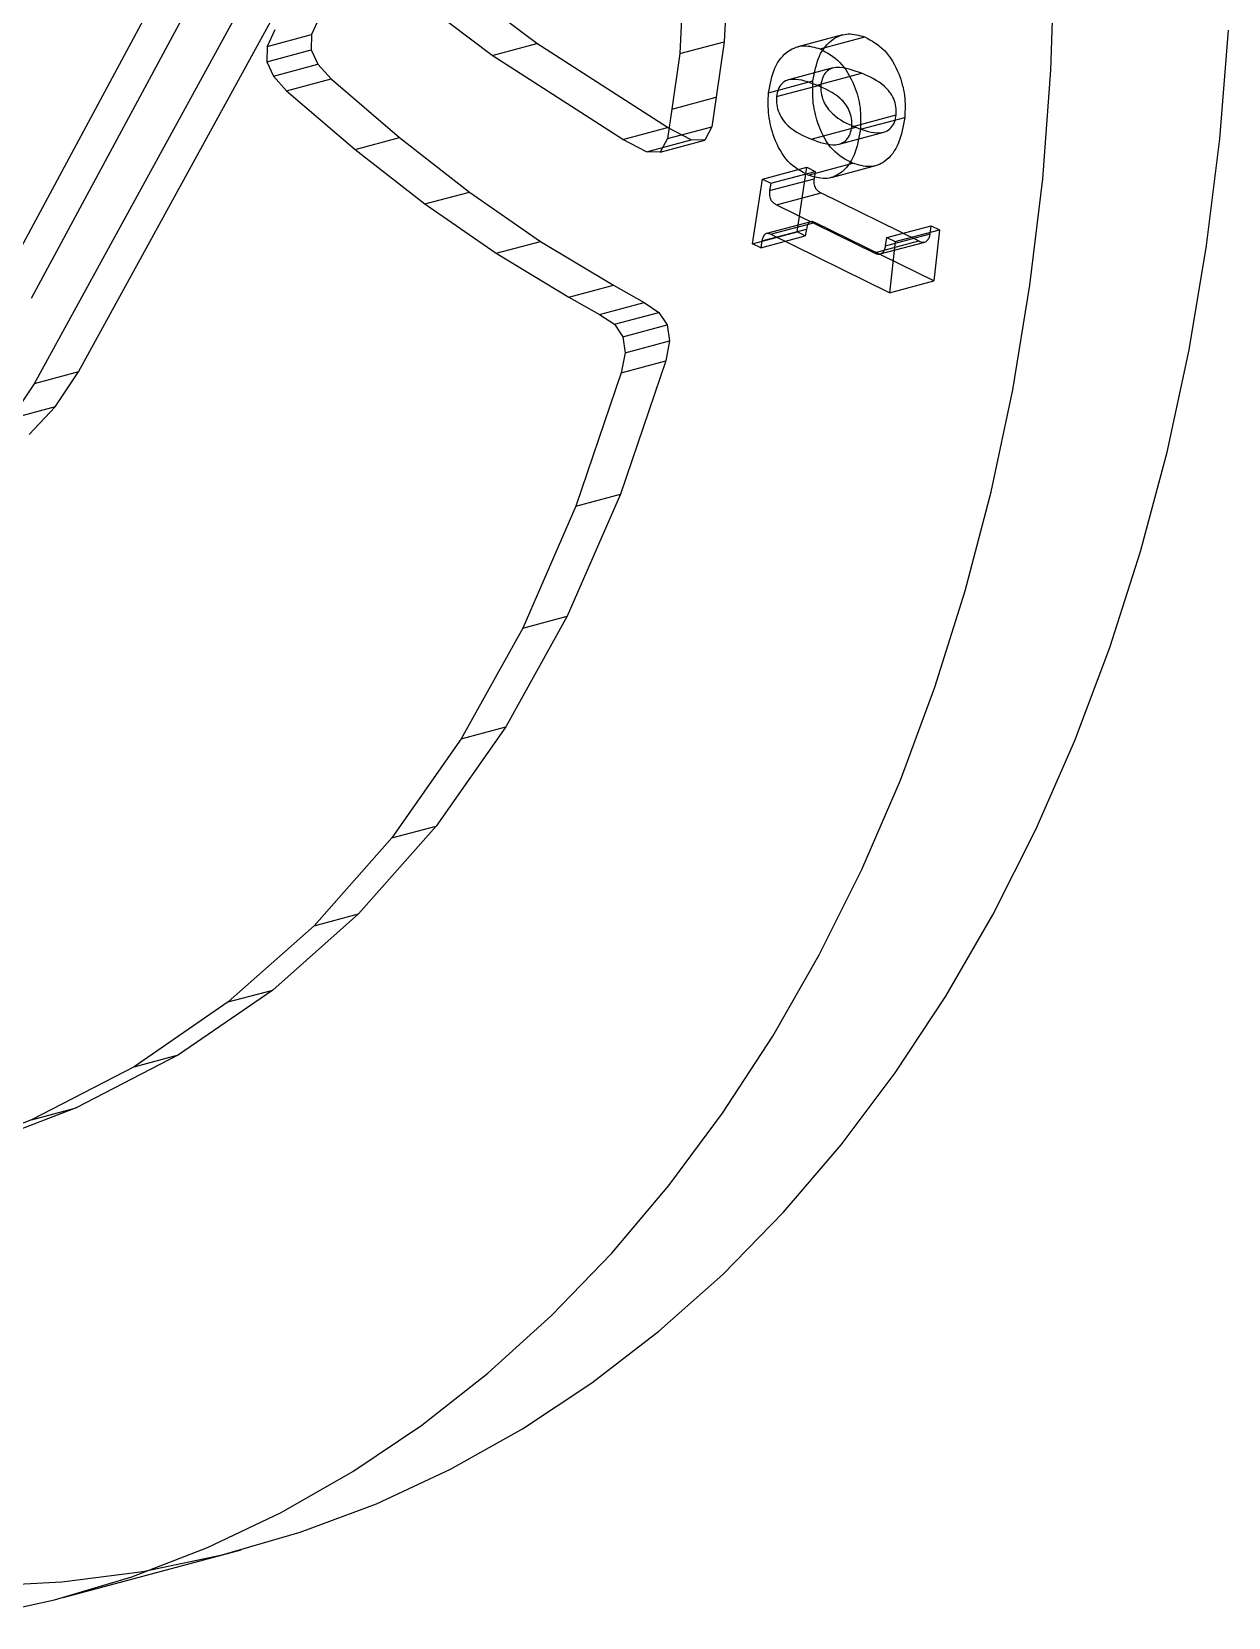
# Model space of a CAD drawing. Header units: inches. Extents: x 0 to 16.3, y 0 to 11.5.
# Drawn here: x 12.728 to 13.647, y 4.686 to 5.904 of the extents above; entities that cross this region are included whole.
import ezdxf

# ---------------------------------------------------------------- set-up
doc = ezdxf.new("R2010")
doc.units = ezdxf.units.IN
doc.header["$MEASUREMENT"] = 0

msp = doc.modelspace()

# ---------------------------------------------------------------- linework, layer by layer
at = {"color": 7, "linetype": 'Continuous', "lineweight": 25}
for p, q in [((12.7638, 5.6423), (12.9695, 6.0174)), ((12.9353, 6.0082), (12.7297, 5.6331)), ((12.7278, 5.6988), (12.8896, 5.9993)), ((13.2311, 5.9937), (13.2257, 5.8868)), ((13.2652, 6.0029), (13.2598, 5.8959)), ((12.6937, 5.6896), (12.8555, 5.9902)), ((13.1158, 5.8944), (13.0669, 5.9313)), ((13.0816, 5.8852), (13.0327, 5.9222)), ((12.9488, 5.9143), (12.9428, 5.9013)), ((12.9146, 5.9051), (12.9087, 5.8922)), ((12.9087, 5.8922), (12.9428, 5.9013)), ((12.9428, 5.9013), (12.9426, 5.8896)), ((13.0816, 5.8852), (13.1158, 5.8944)), ((13.2163, 5.8299), (13.1158, 5.8944)), ((13.2257, 5.8868), (13.2598, 5.8959)), ((13.2598, 5.8959), (13.2538, 5.8532)), ((13.3507, 5.9011), (13.3165, 5.892)), ((13.3336, 5.8904), (13.3678, 5.8996)), ((12.9087, 5.8922), (12.9084, 5.8804)), ((12.9084, 5.8804), (12.9426, 5.8896)), ((12.9426, 5.8896), (12.9477, 5.8785)), ((13.1821, 5.8208), (13.0816, 5.8852)), ((13.2257, 5.8868), (13.2196, 5.8441)), ((12.9084, 5.8804), (12.9135, 5.8693)), ((12.9135, 5.8693), (12.9477, 5.8785)), ((12.9477, 5.8785), (12.9579, 5.8673)), ((13.3434, 5.8757), (13.3092, 5.8665)), ((13.3311, 5.8624), (13.3653, 5.8716)), ((12.9135, 5.8693), (12.9237, 5.8581)), ((12.9237, 5.8581), (12.9579, 5.8673)), ((12.9237, 5.8581), (12.9763, 5.813)), ((12.9579, 5.8673), (13.0105, 5.8222)), ((13.2939, 5.8565), (13.328, 5.8657)), ((13.3001, 5.8537), (13.3342, 5.8628)), ((13.2196, 5.8441), (13.2538, 5.8532)), ((13.2538, 5.8532), (13.2503, 5.8306)), ((13.2196, 5.8441), (13.2162, 5.8215)), ((13.3578, 5.8306), (13.392, 5.8398)), ((13.3645, 5.8286), (13.3986, 5.8377)), ((12.9763, 5.813), (13.0105, 5.8222)), ((13.0105, 5.8222), (13.0641, 5.7804)), ((13.1821, 5.8208), (13.2163, 5.8299)), ((13.2162, 5.8215), (13.2107, 5.8111)), ((13.2162, 5.8215), (13.2503, 5.8306)), ((13.2345, 5.8206), (13.2163, 5.8299)), ((13.2503, 5.8306), (13.2449, 5.8203)), ((13.3268, 5.8211), (13.3609, 5.8302)), ((13.3483, 5.8172), (13.3824, 5.8264)), ((12.9763, 5.813), (13.0299, 5.7713)), ((13.2003, 5.8114), (13.1821, 5.8208)), ((13.2003, 5.8114), (13.2345, 5.8206)), ((13.2107, 5.8111), (13.2003, 5.8114)), ((13.2107, 5.8111), (13.2449, 5.8203)), ((13.2449, 5.8203), (13.2345, 5.8206)), ((13.2892, 5.7903), (13.3234, 5.7994)), ((13.3158, 5.7499), (13.3234, 5.7994)), ((13.3234, 5.7994), (13.3298, 5.7963)), ((13.3245, 5.7933), (13.3587, 5.8025)), ((13.3422, 5.7915), (13.3764, 5.8007)), ((13.2817, 5.7407), (13.2892, 5.7903)), ((13.2892, 5.7903), (13.2956, 5.7871)), ((13.2947, 5.7815), (13.3289, 5.7906)), ((13.2956, 5.7871), (13.2947, 5.7815)), ((13.2956, 5.7871), (13.3298, 5.7963)), ((13.3298, 5.7963), (13.3289, 5.7906)), ((13.0299, 5.7713), (13.0641, 5.7804)), ((13.0641, 5.7804), (13.1188, 5.7425)), ((13.3001, 5.7706), (13.3343, 5.7798)), ((13.3343, 5.7798), (13.4094, 5.7428)), ((13.0299, 5.7713), (13.0846, 5.7334)), ((13.3001, 5.7706), (13.3752, 5.7337)), ((13.2817, 5.7407), (13.3158, 5.7499)), ((13.2889, 5.7428), (13.323, 5.7519)), ((13.3264, 5.7576), (13.2923, 5.7485)), ((13.2954, 5.748), (13.3295, 5.7571)), ((13.3222, 5.7467), (13.3158, 5.7499)), ((13.323, 5.7519), (13.3222, 5.7467)), ((13.421, 5.7121), (13.3295, 5.7571)), ((13.3839, 5.7392), (13.4181, 5.7483)), ((13.3849, 5.7454), (13.419, 5.7545)), ((13.3912, 5.7423), (13.4253, 5.7514)), ((13.4181, 5.7483), (13.419, 5.7545)), ((13.419, 5.7545), (13.4253, 5.7514)), ((13.4253, 5.7514), (13.421, 5.7121)), ((13.0846, 5.7334), (13.1188, 5.7425)), ((13.1188, 5.7425), (13.1748, 5.7088)), ((13.2881, 5.7376), (13.2817, 5.7407)), ((13.2881, 5.7376), (13.3222, 5.7467)), ((13.2889, 5.7428), (13.2881, 5.7376)), ((13.3869, 5.703), (13.2954, 5.748)), ((13.3752, 5.7337), (13.4094, 5.7428)), ((13.3798, 5.7329), (13.4139, 5.742)), ((13.3839, 5.7392), (13.3849, 5.7454)), ((13.3849, 5.7454), (13.3912, 5.7423)), ((13.3912, 5.7423), (13.3869, 5.703)), ((13.0846, 5.7334), (13.1406, 5.6996)), ((13.3869, 5.703), (13.421, 5.7121)), ((13.1406, 5.6996), (13.1748, 5.7088)), ((13.1406, 5.6996), (13.1641, 5.6863)), ((13.1748, 5.7088), (13.1983, 5.6955)), ((13.1641, 5.6863), (13.1983, 5.6955)), ((13.1755, 5.6788), (13.2097, 5.6879)), ((13.1983, 5.6955), (13.2097, 5.6879)), ((13.2097, 5.6879), (13.2161, 5.6783)), ((13.1641, 5.6863), (13.1755, 5.6788)), ((13.1755, 5.6788), (13.182, 5.6692)), ((13.182, 5.6692), (13.2161, 5.6783)), ((13.2161, 5.6783), (13.2178, 5.6661)), ((13.182, 5.6692), (13.1837, 5.6569)), ((13.1837, 5.6569), (13.2178, 5.6661)), ((13.2178, 5.6661), (13.215, 5.6507)), ((13.1837, 5.6569), (13.1808, 5.6415)), ((12.7638, 5.6423), (12.7297, 5.6331)), ((12.7459, 5.6154), (12.7638, 5.6423)), ((13.1808, 5.6415), (13.146, 5.5391)), ((13.215, 5.6507), (13.1802, 5.5483)), ((13.1808, 5.6415), (13.215, 5.6507)), ((12.7297, 5.6331), (12.7117, 5.6062)), ((12.7459, 5.6154), (12.7117, 5.6062)), ((12.7259, 5.5942), (12.7459, 5.6154)), ((13.1802, 5.5483), (13.1392, 5.4546)), ((13.146, 5.5391), (13.1802, 5.5483)), ((13.146, 5.5391), (13.1051, 5.4454)), ((13.1051, 5.4454), (13.0579, 5.3605)), ((13.1392, 5.4546), (13.0921, 5.3696)), ((13.1051, 5.4454), (13.1392, 5.4546)), ((13.0579, 5.3605), (13.0045, 5.2843)), ((13.0921, 5.3696), (13.0387, 5.2934)), ((13.0579, 5.3605), (13.0921, 5.3696)), ((13.0387, 5.2934), (12.979, 5.226)), ((13.0045, 5.2843), (13.0387, 5.2934)), ((13.0045, 5.2843), (12.9448, 5.2169)), ((12.979, 5.226), (12.913, 5.1674)), ((12.9448, 5.2169), (12.979, 5.226)), ((12.9448, 5.2169), (12.8789, 5.1583)), ((12.913, 5.1674), (12.8407, 5.1178)), ((12.8789, 5.1583), (12.913, 5.1674)), ((12.8789, 5.1583), (12.8066, 5.1086)), ((12.8407, 5.1178), (12.762, 5.077)), ((12.8066, 5.1086), (12.8407, 5.1178)), ((12.8066, 5.1086), (12.7278, 5.0678)), ((12.7278, 5.0678), (12.6667, 5.0443)), ((12.762, 5.077), (12.7009, 5.0534)), ((12.7278, 5.0678), (12.762, 5.077)), ((12.7521, 4.7008), (12.8887, 4.7374))]:
    msp.add_line(p, q, dxfattribs=at)
at = {"color": 7, "linetype": 'Continuous', "lineweight": 25, "flags": 128}
for points in [[(12.6845, 4.6857), (12.7453, 4.699), (12.8048, 4.7168), (12.863, 4.7393), (12.9196, 4.7662), (12.9745, 4.7976), (13.0275, 4.8334), (13.0784, 4.8733), (13.1271, 4.9174), (13.1735, 4.9655), (13.2174, 5.0174), (13.2586, 5.073), (13.2972, 5.1321), (13.3328, 5.1945), (13.3655, 5.2601), (13.3952, 5.3287), (13.4217, 5.4001), (13.4449, 5.474), (13.4649, 5.5502), (13.4815, 5.6286), (13.4948, 5.7088), (13.5046, 5.7906), (13.5109, 5.8739), (13.5137, 5.9583)], [(12.6881, 4.7097), (12.7511, 4.713), (12.8132, 4.7209), (12.8743, 4.7336), (12.9342, 4.751), (12.9927, 4.7729), (13.0497, 4.7994), (13.1049, 4.8304), (13.1583, 4.8657), (13.2096, 4.9054), (13.2587, 4.9491), (13.3054, 4.9969), (13.3497, 5.0485), (13.3913, 5.1039), (13.4302, 5.1629), (13.4662, 5.2252), (13.4993, 5.2907), (13.5293, 5.3592), (13.5561, 5.4305), (13.5798, 5.5044), (13.6001, 5.5807), (13.617, 5.6591), (13.6305, 5.7394), (13.6406, 5.8213), (13.6472, 5.9047)]]:
    msp.add_lwpolyline(points, dxfattribs=at)
at = {"color": 7, "linetype": 'Continuous', "lineweight": 25}
for points, knots in [([(13.328, 5.8657), (13.3293, 5.8724), (13.3317, 5.8857), (13.3422, 5.8984), (13.3551, 5.9032), (13.3635, 5.9008), (13.3678, 5.8996)], [0, 0, 0, 0, 0.28001, 0.559545, 0.779648, 1, 1, 1, 1]), ([(13.3678, 5.8996), (13.3731, 5.8967), (13.3837, 5.8908), (13.3941, 5.8729), (13.3993, 5.8544), (13.3988, 5.8433), (13.3986, 5.8377)], [0, 0, 0, 0, 0.279523, 0.559094, 0.779363, 1, 1, 1, 1]), ([(13.2939, 5.8565), (13.2951, 5.8632), (13.2975, 5.8766), (13.308, 5.8893), (13.3209, 5.894), (13.3294, 5.8916), (13.3336, 5.8904)], [0, 0, 0, 0, 0.28001, 0.559545, 0.779648, 1, 1, 1, 1]), ([(13.3336, 5.8904), (13.3389, 5.8875), (13.3495, 5.8817), (13.3599, 5.8638), (13.3651, 5.8453), (13.3647, 5.8341), (13.3645, 5.8286)], [0, 0, 0, 0, 0.279523, 0.559094, 0.779363, 1, 1, 1, 1]), ([(13.3653, 5.8716), (13.359, 5.8739), (13.3512, 5.8769), (13.3421, 5.8756), (13.3382, 5.873), (13.3352, 5.8687), (13.3346, 5.8648), (13.3342, 5.8628)], [0, 0, 0, 0, 0.499988, 0.625167, 0.750233, 0.875047, 1, 1, 1, 1]), ([(13.392, 5.8398), (13.392, 5.8418), (13.3922, 5.8459), (13.3903, 5.8521), (13.3871, 5.8574), (13.3792, 5.8657), (13.3715, 5.869), (13.3653, 5.8716)], [0, 0, 0, 0, 0.124975, 0.24987, 0.37497, 0.500199, 1, 1, 1, 1]), ([(13.3311, 5.8624), (13.3249, 5.8648), (13.317, 5.8677), (13.3079, 5.8665), (13.304, 5.8639), (13.3011, 5.8595), (13.3004, 5.8556), (13.3001, 5.8537)], [0, 0, 0, 0, 0.499988, 0.625167, 0.750233, 0.875047, 1, 1, 1, 1]), ([(13.3587, 5.8025), (13.3532, 5.8053), (13.3424, 5.811), (13.3323, 5.8299), (13.3275, 5.8486), (13.3279, 5.86), (13.328, 5.8657)], [0, 0, 0, 0, 0.2797824, 0.5584515, 0.7792093, 1, 1, 1, 1]), ([(13.3578, 5.8306), (13.3579, 5.8327), (13.358, 5.8368), (13.3561, 5.843), (13.353, 5.8483), (13.345, 5.8566), (13.3373, 5.8598), (13.3311, 5.8624)], [0, 0, 0, 0, 0.124975, 0.24987, 0.37497, 0.500199, 1, 1, 1, 1]), ([(13.3342, 5.8628), (13.3342, 5.8607), (13.334, 5.8566), (13.3359, 5.8503), (13.339, 5.8449), (13.3468, 5.8361), (13.3547, 5.8328), (13.3609, 5.8302)], [0, 0, 0, 0, 0.125014, 0.249974, 0.375162, 0.500384, 1, 1, 1, 1]), ([(13.3245, 5.7933), (13.3191, 5.7962), (13.3082, 5.8018), (13.2981, 5.8207), (13.2934, 5.8395), (13.2937, 5.8509), (13.2939, 5.8565)], [0, 0, 0, 0, 0.279782, 0.558452, 0.779209, 1, 1, 1, 1]), ([(13.3001, 5.8537), (13.3, 5.8516), (13.2999, 5.8475), (13.3018, 5.8412), (13.3048, 5.8357), (13.3127, 5.827), (13.3205, 5.8237), (13.3268, 5.8211)], [0, 0, 0, 0, 0.125014, 0.249974, 0.375162, 0.500384, 1, 1, 1, 1]), ([(13.3986, 5.8377), (13.3974, 5.8309), (13.395, 5.8172), (13.3849, 5.8034), (13.3717, 5.7985), (13.363, 5.8012), (13.3587, 5.8025)], [0, 0, 0, 0, 0.280211, 0.559844, 0.779512, 1, 1, 1, 1]), ([(13.3609, 5.8302), (13.3673, 5.8278), (13.3752, 5.8248), (13.3842, 5.8267), (13.3881, 5.8294), (13.391, 5.8339), (13.3917, 5.8378), (13.392, 5.8398)], [0, 0, 0, 0, 0.499771, 0.624986, 0.750117, 0.875007, 1, 1, 1, 1]), ([(13.3645, 5.8286), (13.3633, 5.8217), (13.3608, 5.8081), (13.3507, 5.7943), (13.3375, 5.7894), (13.3289, 5.792), (13.3245, 5.7933)], [0, 0, 0, 0, 0.280211, 0.559844, 0.779512, 1, 1, 1, 1]), ([(13.3268, 5.8211), (13.3331, 5.8187), (13.3411, 5.8157), (13.3501, 5.8175), (13.354, 5.8203), (13.3569, 5.8247), (13.3575, 5.8287), (13.3578, 5.8306)], [0, 0, 0, 0, 0.499771, 0.624986, 0.750117, 0.875007, 1, 1, 1, 1]), ([(13.3289, 5.7906), (13.3288, 5.7894), (13.3285, 5.7869), (13.3298, 5.7832), (13.3321, 5.781), (13.3335, 5.7802), (13.3343, 5.7798)], [0, 0, 0, 0, 0.280481, 0.558174, 0.778748, 1, 1, 1, 1]), ([(13.2947, 5.7815), (13.2946, 5.7802), (13.2944, 5.7777), (13.2957, 5.774), (13.2979, 5.7718), (13.2994, 5.771), (13.3001, 5.7706)], [0, 0, 0, 0, 0.2804809, 0.5581735, 0.7787484, 1, 1, 1, 1]), ([(13.2954, 5.748), (13.2945, 5.7483), (13.2927, 5.749), (13.2899, 5.7473), (13.2892, 5.7445), (13.2889, 5.7428)], [0, 0, 0, 0, 0.280952, 0.560499, 1, 1, 1, 1]), ([(13.3295, 5.7571), (13.3286, 5.7575), (13.3269, 5.7581), (13.324, 5.7564), (13.3234, 5.7536), (13.323, 5.7519)], [0, 0, 0, 0, 0.280952, 0.560499, 1, 1, 1, 1]), ([(13.4094, 5.7428), (13.4105, 5.7424), (13.4127, 5.7415), (13.4156, 5.7425), (13.4174, 5.7452), (13.4179, 5.7473), (13.4181, 5.7483)], [0, 0, 0, 0, 0.2805173, 0.5591917, 0.7794126, 1, 1, 1, 1]), ([(13.3752, 5.7337), (13.3763, 5.7332), (13.3785, 5.7323), (13.3815, 5.7334), (13.3833, 5.736), (13.3837, 5.7381), (13.3839, 5.7392)], [0, 0, 0, 0, 0.280517, 0.559192, 0.779413, 1, 1, 1, 1])]:
    msp.add_open_spline(points, degree=3, knots=knots, dxfattribs=at)

doc.saveas('drawing.dxf')
